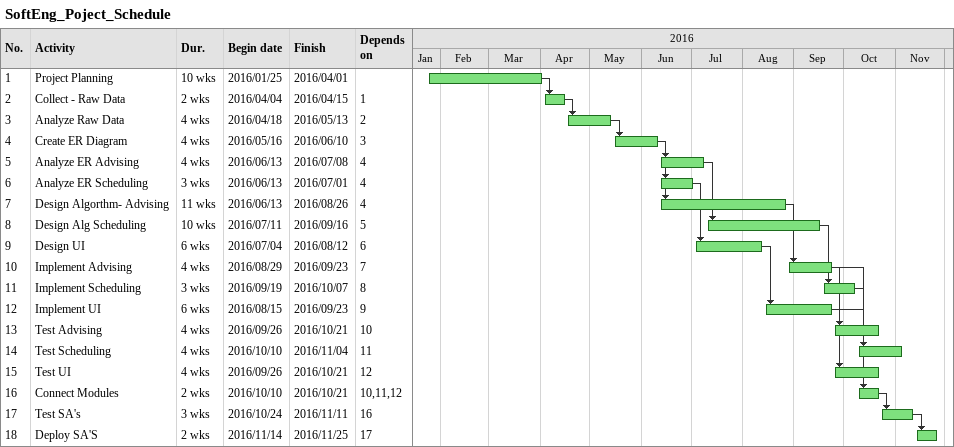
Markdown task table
SoftEng_Poject_Schedule

| ID | Task | Duration | Start | Finish | Predecessors |
|---|---|---|---|---|---|
| 1 | Project Planning | 10w | 2016-01-25 | 2016-04-01 |  |
| 2 | Collect - Raw Data | 2w | 2016-04-04 | 2016-04-15 | 1 |
| 3 | Analyze Raw Data | 4w | 2016-04-18 | 2016-05-13 | 2 |
| 4 | Create ER Diagram | 4w | 2016-05-16 | 2016-06-10 | 3 |
| 5 | Analyze ER Advising | 4w | 2016-06-13 | 2016-07-08 | 4 |
| 6 | Analyze ER Scheduling | 3w | 2016-06-13 | 2016-07-01 | 4 |
| 7 | Design Algorthm- Advising | 11w | 2016-06-13 | 2016-08-26 | 4 |
| 8 | Design Alg Scheduling | 10w | 2016-07-11 | 2016-09-16 | 5 |
| 9 | Design UI | 6w | 2016-07-04 | 2016-08-12 | 6 |
| 10 | Implement Advising | 4w | 2016-08-29 | 2016-09-23 | 7 |
| 11 | Implement Scheduling | 3w | 2016-09-19 | 2016-10-07 | 8 |
| 12 | Implement UI | 6w | 2016-08-15 | 2016-09-23 | 9 |
| 13 | Test Advising | 4w | 2016-09-26 | 2016-10-21 | 10 |
| 14 | Test Scheduling | 4w | 2016-10-10 | 2016-11-04 | 11 |
| 15 | Test UI | 4w | 2016-09-26 | 2016-10-21 | 12 |
| 16 | Connect Modules | 2w | 2016-10-10 | 2016-10-21 | 10, 11, 12 |
| 17 | Test SA's | 3w | 2016-10-24 | 2016-11-11 | 16 |
| 18 | Deploy SA'S | 2w | 2016-11-14 | 2016-11-25 | 17 |
